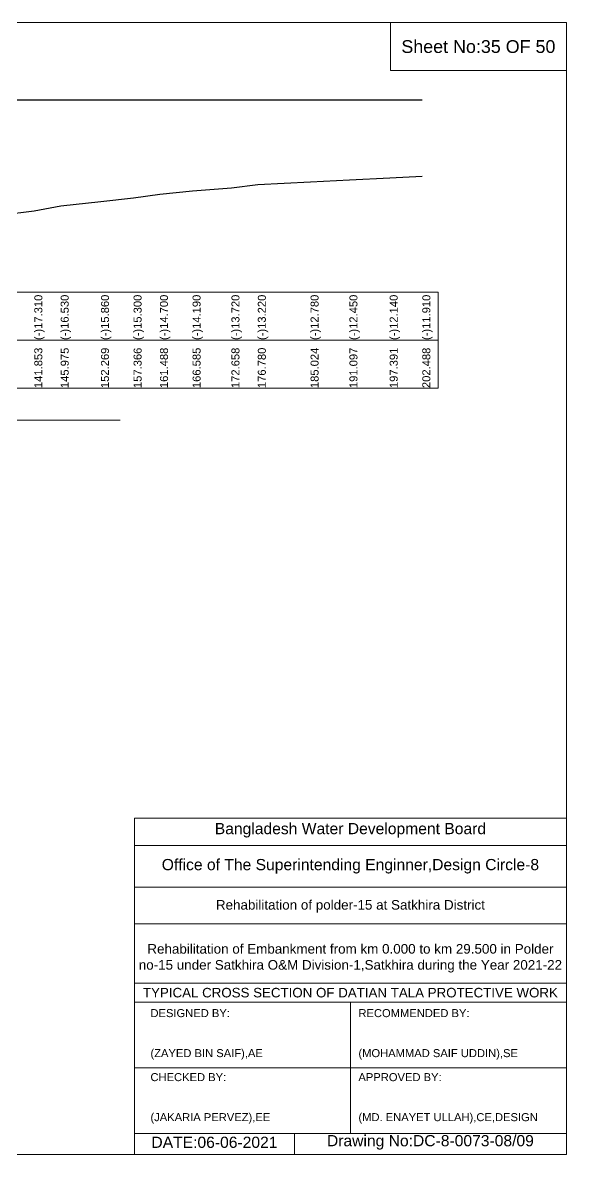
# Model space of a CAD drawing. Header units: inches. Extents: x 89000 to 845000, y -7071 to 31.
# Drawn here: x 616601 to 620000, y -7071 to 0 of the extents above; entities that cross this region are included whole.
import ezdxf

# ---------------------------------------------------------------- set-up
doc = ezdxf.new("R2010")
doc.units = ezdxf.units.IN
doc.header["$LTSCALE"] = 7
doc.header["$MEASUREMENT"] = 0
for name, color, linetype, lineweight in [('Cross section Data Border', 7, 'Continuous', 9), ('Cross Section Labels', 7, 'Continuous', 9), ('Existing_Bed_Level for Xsection', 7, 'Continuous', 25), ('Long Section Labels', 7, 'Continuous', 9)]:
    doc.layers.add(name, color=color, linetype=linetype, lineweight=lineweight)
doc.styles.get("Standard").update_dxf_attribs({"font": 'arial.ttf'})

msp = doc.modelspace()

# ---------------------------------------------------------------- linework, layer by layer
at = {"layer": 'Cross section Data Border'}
msp.add_lwpolyline([(610100, -1683.2), (619199.51548, -1683.2), (619199.51548, -2283.2), (610100, -2283.2)], close=True, dxfattribs=at)
msp.add_lwpolyline([(610100, -1983.2), (619199.51548, -1983.2)], dxfattribs=at)
at = {"layer": 'Cross Section Labels'}
for points in [[(610000, 0), (620000, 0), (620000, -7071), (610000, -7071)], [(618900, 0), (620000, 0), (620000, -300), (618900, -300)]]:
    msp.add_lwpolyline(points, close=True, dxfattribs=at)
for points in [[(612889.75774, -2483.2), (615049.75774, -2483.2), (617209.75774, -2483.2)], [(617300, -7071), (617300, -4971), (620000, -4971)], [(617300, -5141), (620000, -5141)], [(617300, -5401), (620000, -5401)], [(617300, -5631), (620000, -5631)], [(617300, -6001), (620000, -6001)], [(617300, -6121), (620000, -6121)], [(618650, -6121), (618650, -6941)], [(617300, -6531), (620000, -6531)], [(617300, -6941), (620000, -6941)], [(618300, -6941), (618300, -7071)]]:
    msp.add_lwpolyline(points, dxfattribs=at)
at = {"layer": 'Existing_Bed_Level for Xsection'}
for points in [[(611000, -483.2), (619099.51548, -483.2)], [(616470.21303, -1201.2), (616674.11747, -1175.6), (616838.99358, -1144.4), (617090.75011, -1117.6), (617294.63385, -1095.2), (617459.52415, -1071.2), (617663.40985, -1050.8), (617906.31239, -1032), (618071.19422, -1012), (618400.96356, -994.4), (618643.87216, -981.2), (618895.62997, -968.8), (619099.51548, -959.6)]]:
    msp.add_lwpolyline(points, dxfattribs=at)

# ---------------------------------------------------------------- texts
at = {"layer": 'Cross Section Labels', "attachment_point": 5}
for s, insert, char_height in [('Sheet No:35 OF 50', (619450, -150), 80), ('Bangladesh Water Development Board', (618650, -5046), 70), ('Office of The Superintending Enginner,Design Circle-8', (618650, -5271), 70)]:
    msp.add_mtext(s, dxfattribs=dict(at, insert=insert, char_height=char_height))
at = {"layer": 'Cross Section Labels'}
for s, insert, char_height, width, attachment_point in [('Rehabilitation of polder-15 at Satkhira District', (618650, -5521), 60, 2800, 5), ('Rehabilitation of Embankment from km 0.000 to km 29.500 in Polder no-15 under Satkhira O&M Division-1,Satkhira during the Year 2021-22', (618650, -5846), 60, 2700, 5), ('TYPICAL CROSS SECTION OF DATIAN TALA PROTECTIVE WORK', (618650, -6061), 59.5765532, 2800, 5), ('DESIGNED BY:^J^J^J(ZAYED BIN SAIF),AE', (617400, -6321), 50, 1400, 4), ('RECOMMENDED BY:^J^J^J(MOHAMMAD SAIF UDDIN),SE', (618700, -6321), 50, 1400, 4), ('CHECKED BY:^J^J^J(JAKARIA PERVEZ),EE', (617400, -6721), 50, 1400, 4), ('APPROVED BY:^J^J^J(MD. ENAYET ULLAH),CE,DESIGN', (618700, -6721), 50, 1400, 4), ('DATE:06-06-2021', (617800, -6996), 70, 1400, 5), ('Drawing No:DC-8-0073-08/09', (619150, -6996), 70, 2200, 5)]:
    msp.add_mtext(s, dxfattribs=dict(at, insert=insert, char_height=char_height, width=width, attachment_point=attachment_point))
at = {"layer": 'Long Section Labels', "char_height": 50, "attachment_point": 1, "rotation": 90}
for s, insert in [('(-)17.310', (616674.11747, -1983.2)), ('(-)16.530', (616838.99358, -1983.2)), ('(-)15.860', (617090.75011, -1983.2)), ('(-)15.300', (617294.63385, -1983.2)), ('(-)14.700', (617459.52415, -1983.2)), ('(-)14.190', (617663.40985, -1983.2)), ('(-)13.720', (617906.31239, -1983.2)), ('(-)13.220', (618071.19422, -1983.2)), ('(-)12.780', (618400.96356, -1983.2)), ('(-)12.450', (618643.87216, -1983.2)), ('(-)12.140', (618895.62997, -1983.2)), ('(-)11.910', (619099.51548, -1983.2)), ('141.853', (616674.11747, -2283.2)), ('145.975', (616838.99358, -2283.2)), ('152.269', (617090.75011, -2283.2)), ('157.366', (617294.63385, -2283.2)), ('161.488', (617459.52415, -2283.2)), ('166.585', (617663.40985, -2283.2)), ('172.658', (617906.31239, -2283.2)), ('176.780', (618071.19422, -2283.2)), ('185.024', (618400.96356, -2283.2)), ('191.097', (618643.87216, -2283.2)), ('197.391', (618895.62997, -2283.2)), ('202.488', (619099.51548, -2283.2))]:
    msp.add_mtext(s, dxfattribs=dict(at, insert=insert))

doc.saveas('drawing.dxf')
